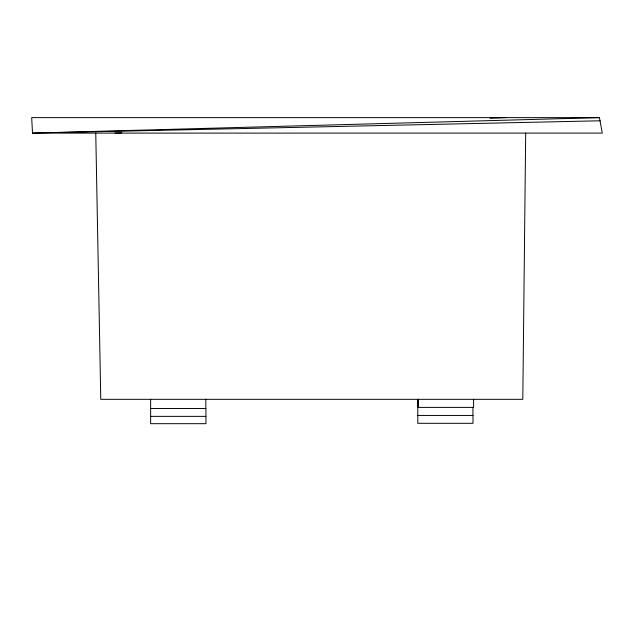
<?xml version="1.0" encoding="UTF-8"?>
<svg xmlns="http://www.w3.org/2000/svg" width="634" height="634" viewBox="0 0 634 634"><rect width="100%" height="100%" fill="white"/><g stroke="black" fill="none" stroke-linecap="round" stroke-linejoin="round"><path stroke-width="0.95" d="M525.689 133.108L522.804 399.317L100.774 399.317L95.758 133.108M114.912 133.108L121.839 132.831M490.011 118.257L505.845 117.631M599.423 117.631L32.5 133.108L31.7 117.631L599.423 117.631L602.3 133.108L32.5 133.108L600.216 120.785M417.798 407.4L473.606 407.4L473.606 399.317M150.638 408.502L205.907 408.502L205.947 423.686L150.638 423.686L150.638 399.317M417.798 415.452L472.996 415.452L472.996 423.306L417.798 423.306L417.798 399.317L418.369 407.4L418.369 399.317M150.638 416.364L205.947 416.364M472.924 407.4L472.924 415.452M205.836 399.317L205.836 408.502"/></g></svg>
